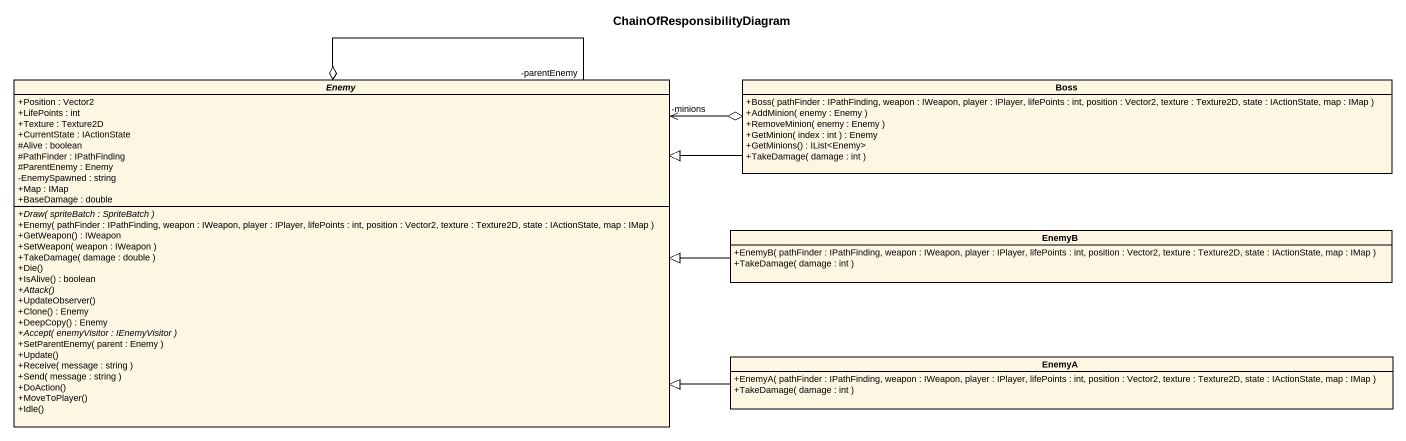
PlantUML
@startuml
title ChainOfResponsibilityDiagram
hide circle
hide empty members
skinparam classAttributeIconSize 0
abstract class Enemy {
  +Position : Vector2
  +LifePoints : int
  +Texture : Texture2D
  +CurrentState : IActionState
  #Alive : boolean
  #PathFinder : IPathFinding
  #ParentEnemy : Enemy
  -EnemySpawned : string
  +Map : IMap
  +BaseDamage : double
  {abstract} +Draw( spriteBatch : SpriteBatch )
  +Enemy( pathFinder : IPathFinding, weapon : IWeapon, player : IPlayer, lifePoints : int, position : Vector2, texture : Texture2D, state : IActionState, map : IMap )
  +GetWeapon() : IWeapon
  +SetWeapon( weapon : IWeapon )
  +TakeDamage( damage : double )
  +Die()
  +IsAlive() : boolean
  {abstract} +Attack()
  +UpdateObserver()
  +Clone() : Enemy
  +DeepCopy() : Enemy
  {abstract} +Accept( enemyVisitor : IEnemyVisitor )
  +SetParentEnemy( parent : Enemy )
  +Update()
  +Receive( message : string )
  +Send( message : string )
  +DoAction()
  +MoveToPlayer()
  +Idle()
}
class Boss {
  +Boss( pathFinder : IPathFinding, weapon : IWeapon, player : IPlayer, lifePoints : int, position : Vector2, texture : Texture2D, state : IActionState, map : IMap )
  +AddMinion( enemy : Enemy )
  +RemoveMinion( enemy : Enemy )
  +GetMinion( index : int ) : Enemy
  +GetMinions() : IList<Enemy>
  +TakeDamage( damage : int )
}
class EnemyB {
  +EnemyB( pathFinder : IPathFinding, weapon : IWeapon, player : IPlayer, lifePoints : int, position : Vector2, texture : Texture2D, state : IActionState, map : IMap )
  +TakeDamage( damage : int )
}
class EnemyA {
  +EnemyA( pathFinder : IPathFinding, weapon : IWeapon, player : IPlayer, lifePoints : int, position : Vector2, texture : Texture2D, state : IActionState, map : IMap )
  +TakeDamage( damage : int )
}
Enemy o-- "-parentEnemy" Enemy
Boss o-left-> "-minions" Enemy
Boss -left-|> Enemy
EnemyB -left-|> Enemy
EnemyA -left-|> Enemy
@enduml
